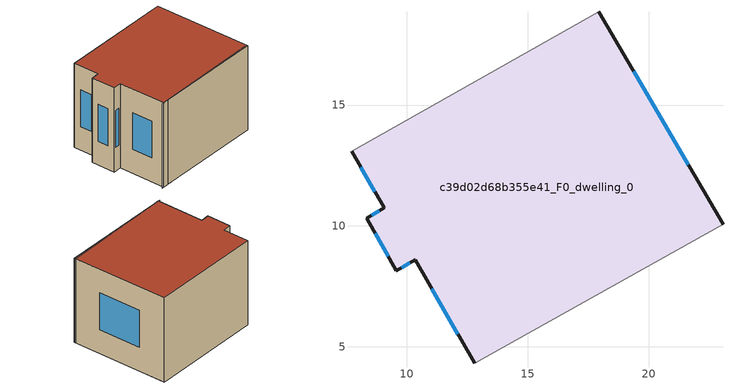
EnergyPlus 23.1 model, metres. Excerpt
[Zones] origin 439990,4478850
c39d02d68b355e41_F0_dwelling_0
 floor ground (EU_floor_Construction): 17.92,18.86 23.07,10.06 13.28,4.59 12.8,4.32 10.34,8.6 9.57,8.15 8.34,10.32 9.06,10.75 7.71,13.1 z0
 wall outside (EU_wall_Construction): 7.71,13.1 9.06,10.75 8.34,10.32 9.57,8.15 10.34,8.6 12.8,4.32 / 23.07,10.06 17.92,18.86 z0:9
 wall adiabatic (EU_wall_Construction): 17.92,18.86 7.71,13.1 / 12.8,4.32 13.28,4.59 23.07,10.06 z0:9
 window (EU_Window_Construction): 11.03,7.4 12.11,5.52 / 9.79,8.28 10.12,8.47 / 8.69,9.71 9.22,8.76 / 8.86,10.63 8.54,10.44 / 8.09,12.44 8.68,11.41 / 21.62,12.54 19.37,16.39 z2.53:6.47
 roof outside (EU_roof_Construction): 23.07,10.06 17.92,18.86 7.71,13.1 9.06,10.75 8.34,10.32 9.57,8.15 10.34,8.6 12.8,4.32 13.28,4.59 z9
shading: 12.64,4.22 22.99,10.21 z0:9
[Building]
EU S2 Campaign: North Axis=0; Terrain=City; Solar Distribution=FullExterior
[Site:Location]
Madrid: Latitude=40.5; Longitude=-3.5; Time Zone=1; Elevation=609
[SizingPeriod:WeatherFileDays]
AnnualSizingPeriod: Begin Month=1; Begin Day of Month=1; End Month=12; End Day of Month=31; Day of Week for Start Day=Monday; Use Weather File Daylight Saving Period=No; Use Weather File Rain and Snow Indicators=No
[MATERIAL]
EU_InternalMass_Material: Roughness=MediumRough; Thickness=0.1; Conductivity=1; Density=1800; Specific Heat=900; Thermal Absorptance=0.9; Solar Absorptance=0.7; Visible Absorptance=0.7
[MATERIAL:NOMASS] Roughness=MediumRough; Thermal Absorptance=0.9; Solar Absorptance=0.7; Visible Absorptance=0.7
Name | Thermal Resistance
EU_wall_NoMass; EU_roof_NoMass | 2.16768
EU_floor_NoMass | 1.14339
[WINDOWMATERIAL:SIMPLEGLAZINGSYSTEM]
EU_Window_SimpleGlazing: UFactor=3.23888; Solar Heat Gain Coefficient=0.85; Visible Transmittance=0.85
[CONSTRUCTION]
EU_wall_Construction: EU_wall_NoMass
EU_roof_Construction: EU_roof_NoMass
EU_floor_Construction: EU_floor_NoMass
EU_InternalMass_Construction: EU_InternalMass_Material
EU_Window_Construction: EU_Window_SimpleGlazing
[ZONE]
c39d02d68b355e41_F0_dwelling_0: Type=1; Multiplier=1; Ceiling Height=autocalculate; Volume=1093.87; Floor Area=autocalculate; Part of Total Floor Area=Yes
[INTERNALMASS]
c39d02d68b355e41_F0_dwelling_0_EU_InternalMass: Construction=EU_InternalMass_Construction; Zone or ZoneList=c39d02d68b355e41_F0_dwelling_0; Surface Area=121.541
[OTHEREQUIPMENT]
EU_Step8_InternalGain_c39d02d68b355e41_F0_dwelling_0_f000: Fuel Type=Electricity; Zone or ZoneList or Space or SpaceList=c39d02d68b355e41_F0_dwelling_0; Schedule=EU_Step8_GainSchedule_c39d02d68b355e41_F0_dwelling_0_f000; Design Level Calculation Method=Watts/Area; Power per Zone Floor Area=1; Fraction Latent=0; Fraction Radiant=0; Fraction Lost=0; Carbon Dioxide Generation Rate=0; EndUse Subcategory=EU_Step8_InternalGains
[ZONEVENTILATION:DESIGNFLOWRATE]
EU_ConstantAir_c39d02d68b355e41_F0_dwelling_0: Zone or ZoneList or Space or SpaceList=c39d02d68b355e41_F0_dwelling_0; Schedule=EU_AlwaysOn; Design Flow Rate Calculation Method=AirChanges/Hour; Air Changes per Hour=0.480546; Ventilation Type=Natural; Fan Pressure Rise=0; Fan Total Efficiency=1; Constant Term Coefficient=1; Temperature Term Coefficient=0; Velocity Term Coefficient=0; Velocity Squared Term Coefficient=0; Minimum Indoor Temperature=-100; Maximum Indoor Temperature=100; Delta Temperature=-100; Minimum Outdoor Temperature=-100; Maximum Outdoor Temperature=100; Maximum Wind Speed=40
[HVACTEMPLATE:THERMOSTAT]
EU_HeatOnly_c39d02d68b355e41_F0_dwelling_0: Constant Heating Setpoint=20; Constant Cooling Setpoint=50
[HVACTEMPLATE:ZONE:IDEALLOADSAIRSYSTEM]
c39d02d68b355e41_F0_dwelling_0: Template Thermostat=EU_HeatOnly_c39d02d68b355e41_F0_dwelling_0; System Availability Schedule=EU_AlwaysOn; Maximum Heating Supply Air Temperature=50; Minimum Cooling Supply Air Temperature=13; Maximum Heating Supply Air Humidity Ratio=0.0156; Minimum Cooling Supply Air Humidity Ratio=0.0077; Heating Limit=NoLimit; Cooling Limit=NoLimit; Heating Availability Schedule=EU_AlwaysOn; Cooling Availability Schedule=EU_CoolingOff; Dehumidification Control Type=ConstantSensibleHeatRatio; Cooling Sensible Heat Ratio=0.7; Dehumidification Setpoint=60; Humidification Control Type=None; Humidification Setpoint=30; Outdoor Air Method=None; Outdoor Air Flow Rate per Person=0.00944; Outdoor Air Flow Rate per Zone Floor Area=0; Outdoor Air Flow Rate per Zone=0; Demand Controlled Ventilation Type=None; Outdoor Air Economizer Type=NoEconomizer; Heat Recovery Type=None; Sensible Heat Recovery Effectiveness=0.7; Latent Heat Recovery Effectiveness=0.65
[SIZING:ZONE]
c39d02d68b355e41_F0_dwelling_0: Zone Cooling Design Supply Air Temperature Input Method=SupplyAirTemperature; Zone Cooling Design Supply Air Temperature=13; Zone Heating Design Supply Air Temperature Input Method=SupplyAirTemperature; Zone Heating Design Supply Air Temperature=50; Zone Cooling Design Supply Air Humidity Ratio=0.008; Zone Heating Design Supply Air Humidity Ratio=0.008; Cooling Design Air Flow Method=DesignDay; Cooling Design Air Flow Rate=0; Cooling Minimum Air Flow per Zone Floor Area=0.000762; Cooling Minimum Air Flow=0; Cooling Minimum Air Flow Fraction=0.2; Heating Design Air Flow Method=DesignDay; Heating Design Air Flow Rate=0; Heating Maximum Air Flow per Zone Floor Area=0.002032; Heating Maximum Air Flow=0.141576; Heating Maximum Air Flow Fraction=0.3; Account for Dedicated Outdoor Air System=No; Dedicated Outdoor Air System Control Strategy=NeutralSupplyAir; Dedicated Outdoor Air Low Setpoint Temperature for Design=autosize; Dedicated Outdoor Air High Setpoint Temperature for Design=autosize; Zone Load Sizing Method=Sensible Load Only No Latent Load; Zone Latent Cooling Design Supply Air Humidity Ratio Input Method=HumidityRatioDifference; Zone Cooling Design Supply Air Humidity Ratio Difference=0.005; Zone Latent Heating Design Supply Air Humidity Ratio Input Method=HumidityRatioDifference; Zone Humidification Design Supply Air Humidity Ratio Difference=0.005
[SCHEDULE:CONSTANT]
Name | Hourly Value
EU_AlwaysOn | 1
EU_CoolingOff | 0
[SCHEDULE:FILE]
EU_Step8_GainSchedule_c39d02d68b355e41_F0_dwelling_0_f000: File=../../schedules/c39d02d68b355e41/c39d02d68b355e41_F0_dwelling_0_f000_gain.csv; Column Number=1; Rows to Skip at Top=0; Number of Hours of Data=8760; Column Separator=Comma; Interpolate to Timestep=No; Minutes per Item=60; Adjust Schedule for Daylight Savings=Yes
